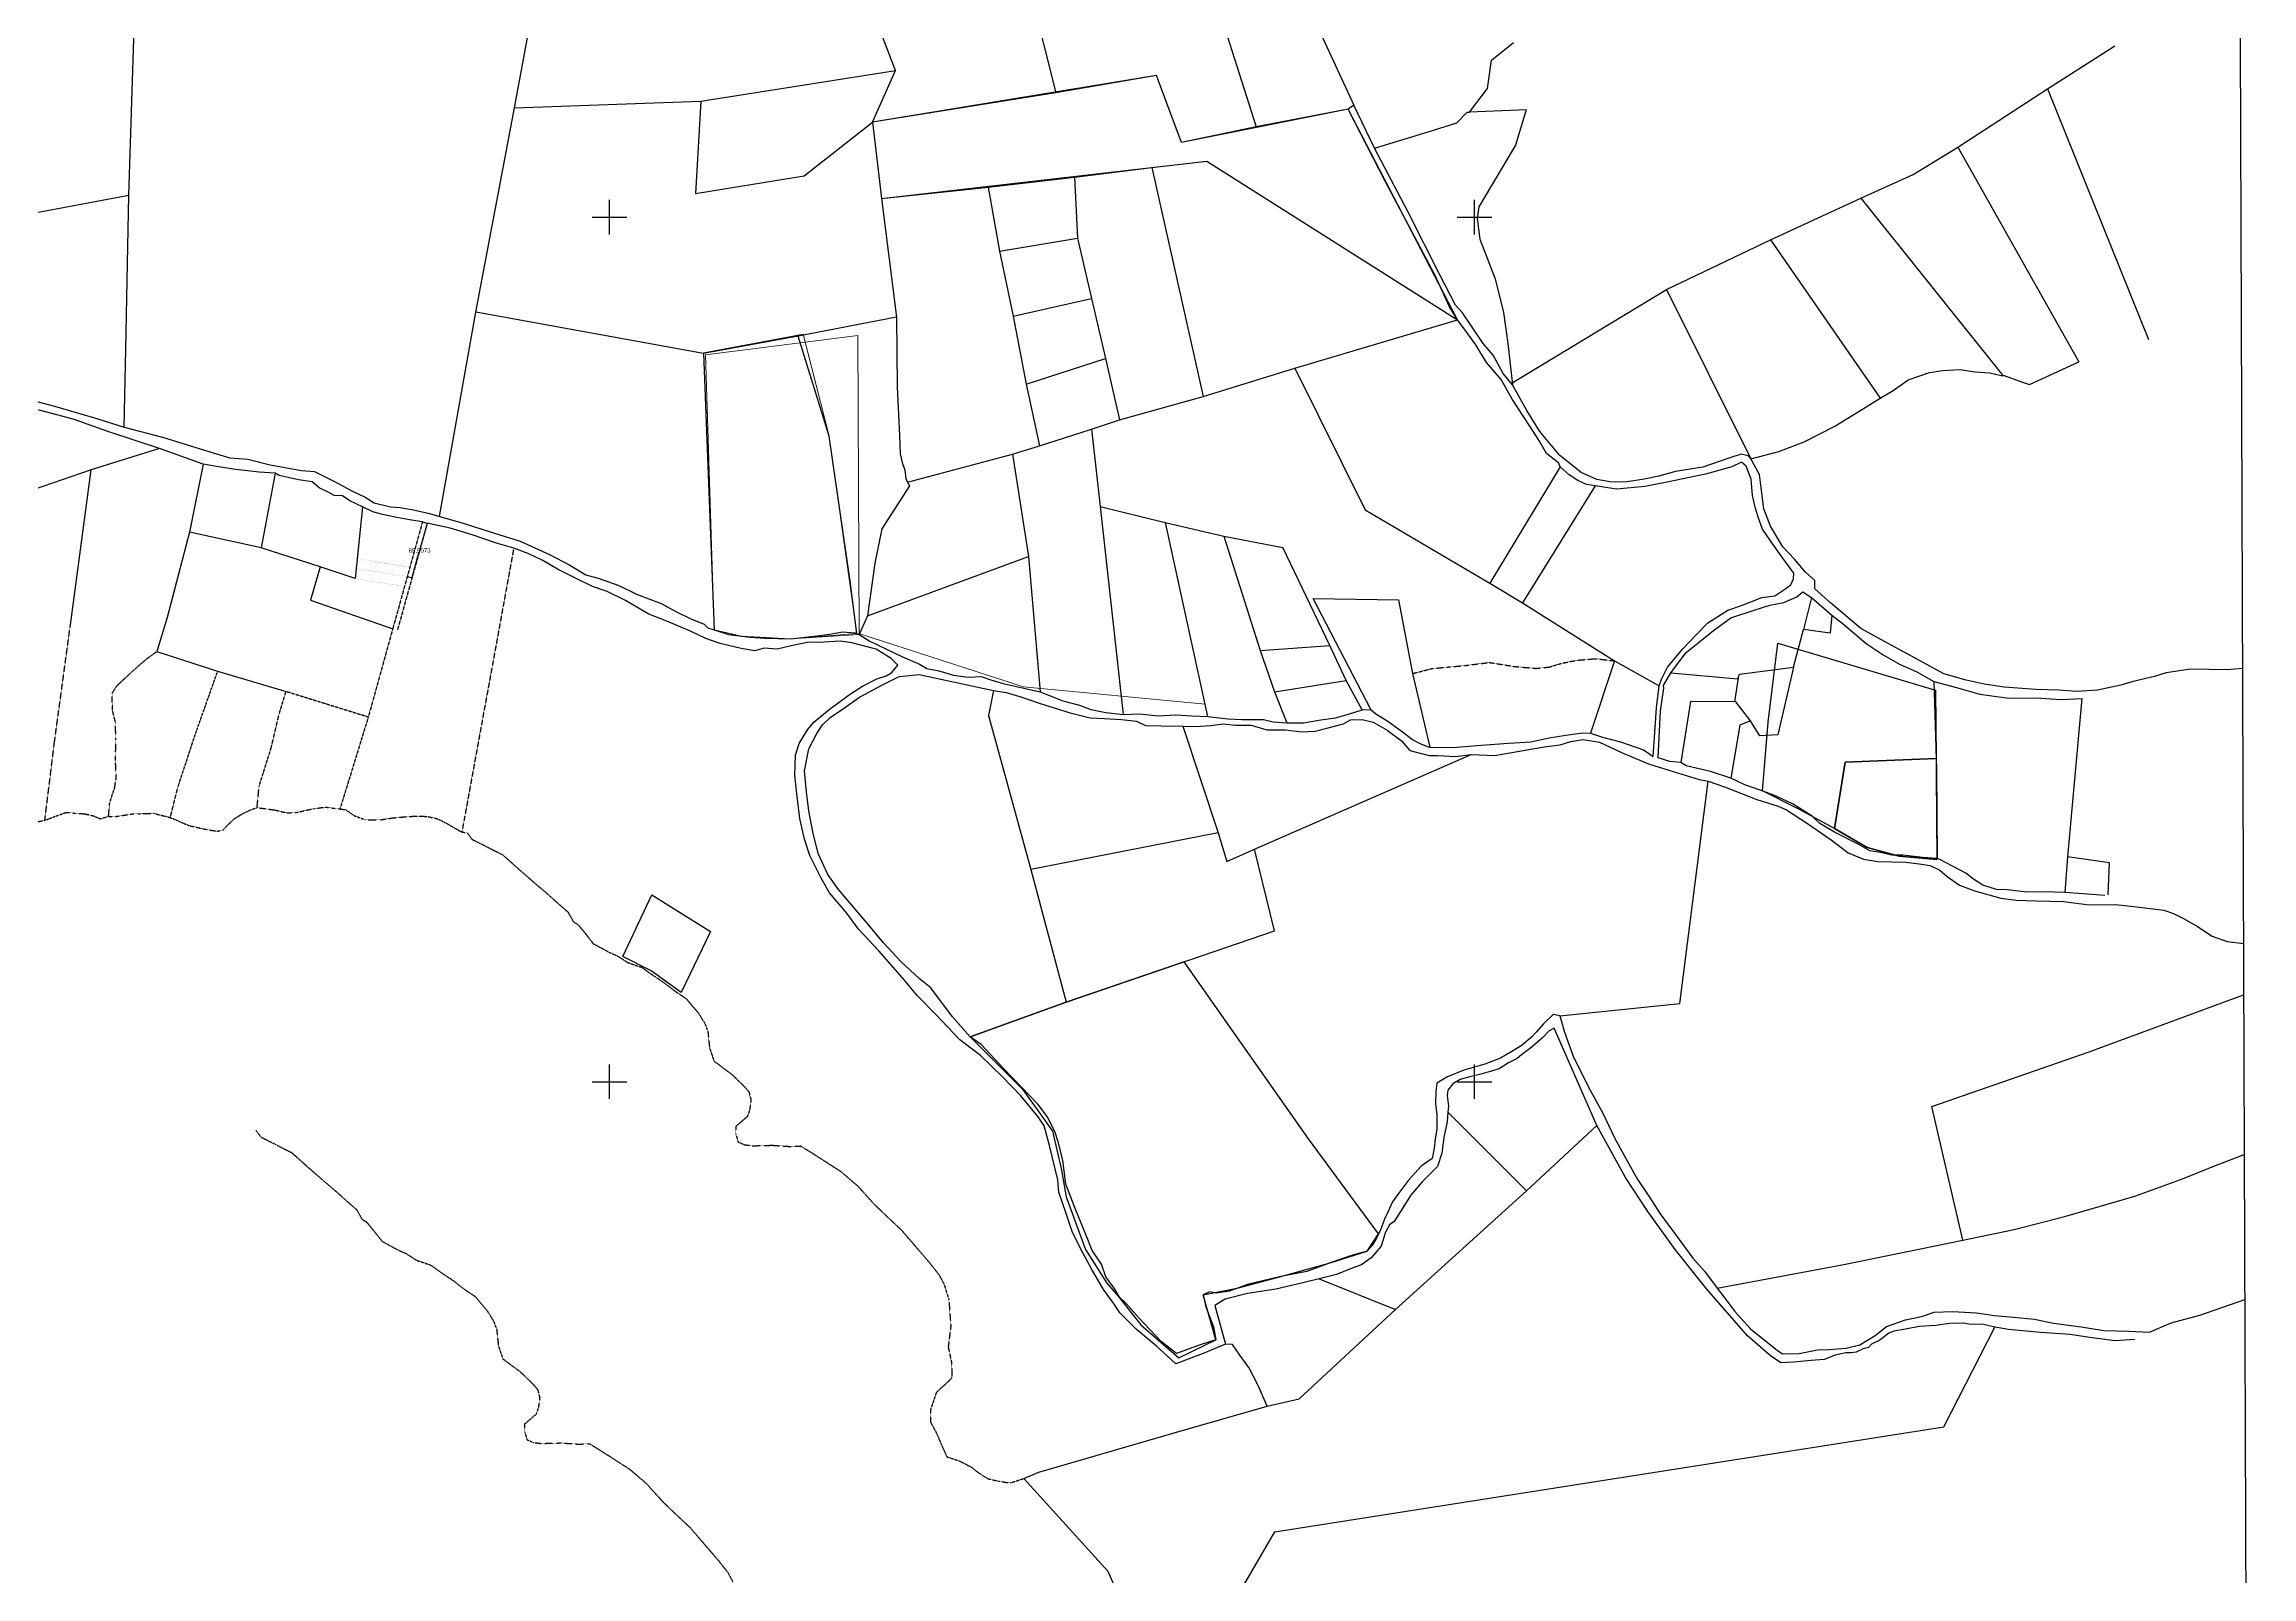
# Model space of a CAD drawing. Header units: millimetres. Extents: x 605783 to 631525, y 1302882 to 1327028.
# Drawn here: x 625864 to 628417, y 1322091 to 1323863 of the extents above; entities that cross this region are included whole.
import ezdxf

# ---------------------------------------------------------------- set-up
doc = ezdxf.new("R2010")
doc.units = ezdxf.units.MM
doc.header["$PDMODE"] = 35
doc.header["$PDSIZE"] = 1.5
doc.linetypes.add('HIDDEN', pattern=[0.375, 0.25, -0.125])
for name, color, linetype in [('2', 7, 'Continuous'), ('3', 7, 'Continuous'), ('4', 7, 'Continuous'), ('42', 7, 'Continuous'), ('43', 7, 'Continuous'), ('CVL_CUADCON_LIN', 8, 'Continuous')]:
    doc.layers.add(name, color=color, linetype=linetype)
doc.styles.add('HECTOR LOPEZ', font='arial.ttf')
doc.dimstyles.get("Standard").update_dxf_attribs({"dimtxt": 5, "dimasz": 0.18, "dimexe": 0.18, "dimexo": 0.0625, "dimgap": 0.09, "dimtad": 0, "dimtih": 1, "dimtoh": 1, "dimdec": 4, "dimzin": 0, "dimdsep": 46, "dimtxsty": 'HECTOR LOPEZ', "dimcen": 0.09, "dimadec": 0, "dimazin": 0, "dimtfac": 1, "dimtdec": 4, "dimtofl": 0, "dimtmove": 2, "dimatfit": 3, "dimfxl": 0.18, "dimtolj": 1, "dimtzin": 0, "dimarcsym": 0})

# ---------------------------------------------------------------- blocks, each defined once
blk = doc.blocks.new('COORD')
at = {"layer": '42', "color": 2, "linetype": 'Continuous'}
for p, q in [((-2, 0), (2, 0)), ((0, -2), (0, 2))]:
    blk.add_line(p, q, dxfattribs=at)
blk = doc.blocks.new('COORD$')
at = {"layer": '42', "color": 2, "linetype": 'Continuous'}
blk.add_blockref('COORD', (0, 0), dxfattribs=at)
blk = doc.blocks.new('*D317')
at = {"layer": 'CVL_CUADCON_LIN', "color": 0, "lineweight": -2, "ltscale": 0.5, "transparency": 16777216}
for p, q in [((626307.3, 1323309.1), (626299.3, 1323280.4)), ((626301.9, 1323310.8), (626307.5, 1323309.2)), ((626289.8, 1323246.4), (626297.8, 1323275.1)), ((626284.3, 1323247.7), (626289.9, 1323246.1))]:
    blk.add_line(p, q, dxfattribs=at)
at = {"layer": 'CVL_CUADCON_LIN', "color": 0, "ltscale": 0.5, "transparency": 16777216}
for points in [[(626307.3, 1323309.1), (626307.3, 1323309.1), (626307.3, 1323309.3)], [(626289.7, 1323246.4), (626289.8, 1323246.4), (626289.7, 1323246.2)]]:
    blk.add_solid(points, dxfattribs=at)
at = {"layer": 'Defpoints', "color": 0, "ltscale": 0.5, "transparency": 16777216}
for p in [(626301.8, 1323310.8), (626284.2, 1323247.7), (626289.7, 1323246.2)]:
    blk.add_point(p, dxfattribs=at)
at = {"layer": 'CVL_CUADCON_LIN', "color": 0, "ltscale": 0.5, "transparency": 16777216, "insert": (626298.5, 1323277.7), "char_height": 5, "attachment_point": 5, "style": 'HECTOR LOPEZ'}
blk.add_mtext('\\A1;65.5073', dxfattribs=at)

msp = doc.modelspace()

# ---------------------------------------------------------------- linework, layer by layer
at = {"color": 1}
msp.add_lwpolyline([(627851.11416, 1322999.65235), (627856.09421, 1323060.15981), (627857.66056, 1323079.2155), (627868.72572, 1323170.58794), (628051.27711, 1323116.13394), (628051.86974, 1323037.03619), (627946.54478, 1323032.80318), (627934.21191, 1322956.15149), (627892.30913, 1322979.20013)], close=True, dxfattribs=at)
at = {"layer": '2', "color": 1, "linetype": 'Continuous'}
for p, q in [((625962.39627, 1323688.78711), (625979.97027, 1324243.66311)), ((626848.60227, 1323833.04711), (626764.75027, 1324053.37711)), ((626977.54027, 1324031.18911), (627034.25427, 1323807.26111)), ((627229.49527, 1323881.56511), (627265.71627, 1323767.88011)), ((627333.22327, 1323891.09011), (627378.58727, 1323793.02011)), ((626623.80827, 1323797.60911), (626848.60227, 1323833.04711)), ((626822.04327, 1323773.01311), (626848.60227, 1323833.04711)), ((627034.25427, 1323807.26111), (626822.04327, 1323773.01311)), ((626363.58327, 1323553.31611), (626408.33127, 1323789.65811)), ((626408.33127, 1323789.65811), (626623.80827, 1323797.60911)), ((626822.04327, 1323773.01311), (626832.54127, 1323684.71711)), ((627372.24927, 1323788.17211), (627265.71627, 1323767.88011)), ((627378.58727, 1323793.02011), (627372.24927, 1323788.17211)), ((627402.63227, 1323742.99211), (627378.58727, 1323793.02011)), ((627577.94027, 1323787.27711), (627512.41927, 1323784.92511)), ((627145.14827, 1323720.88711), (627208.73827, 1323728.21411)), ((627208.73827, 1323728.21411), (627498.55227, 1323544.66011)), ((626832.54127, 1323684.71711), (626955.89827, 1323698.13211)), ((626955.89827, 1323698.13211), (627055.60527, 1323709.46611)), ((626955.89827, 1323698.13211), (626968.79127, 1323623.79611)), ((627055.60527, 1323709.46611), (627145.14827, 1323720.88711)), ((627055.60527, 1323709.46611), (627059.12527, 1323639.02411)), ((627145.14827, 1323720.88711), (627204.34027, 1323456.01311)), ((625724.10674, 1323643.88624), (625962.39627, 1323688.78711)), ((626832.54127, 1323684.71711), (626849.77527, 1323547.55811)), ((626968.79127, 1323623.79611), (627059.12527, 1323639.02411)), ((626968.79127, 1323623.79611), (626984.72727, 1323548.67111)), ((627059.12527, 1323639.02411), (627075.35727, 1323569.23411)), ((626984.72727, 1323548.67111), (627075.35727, 1323569.23411)), ((627075.35727, 1323569.23411), (627091.33927, 1323499.95511)), ((626321.62927, 1323317.23611), (626363.58327, 1323553.31611)), ((626626.57827, 1323505.78011), (626363.58327, 1323553.31611)), ((626849.77527, 1323547.55811), (626736.00827, 1323525.67111)), ((626984.72727, 1323548.67111), (626999.61927, 1323469.99611)), ((627310.56627, 1323488.64211), (627498.55227, 1323544.66011)), ((626736.00827, 1323525.67111), (626626.57827, 1323505.78011)), ((626626.57827, 1323505.78011), (626639.19327, 1323186.11811)), ((626999.61927, 1323469.99611), (627091.33927, 1323499.95511)), ((627091.33927, 1323499.95511), (627107.81527, 1323428.89211)), ((626999.61927, 1323469.99611), (627015.33127, 1323398.68611)), ((627204.34027, 1323456.01311), (627310.56627, 1323488.64211)), ((627107.81527, 1323428.89211), (627204.34027, 1323456.01311)), ((627015.33127, 1323398.68611), (627075.45527, 1323417.98911)), ((627075.45527, 1323417.98911), (627107.81527, 1323428.89211)), ((627075.45527, 1323417.98911), (627085.43727, 1323328.68111)), ((625997.62227, 1323395.70211), (625918.91927, 1323371.08111)), ((626048.25027, 1323377.78411), (625997.62227, 1323395.70211)), ((626983.99827, 1323389.04511), (627015.33127, 1323398.68611)), ((625918.91927, 1323371.08111), (625840.73227, 1323343.91811)), ((625894.83027, 1323192.00611), (625918.91927, 1323371.08111)), ((626048.25027, 1323377.78411), (626032.48727, 1323298.91611)), ((626131.63727, 1323367.32811), (626115.39027, 1323280.83111)), ((626862.78127, 1323356.67411), (626983.99827, 1323389.04511)), ((626983.99827, 1323389.04511), (627002.39627, 1323270.94011)), ((627617.00127, 1323374.61311), (627535.83127, 1323239.86111)), ((627657.47727, 1323352.59911), (627573.52027, 1323217.16411)), ((627085.43727, 1323328.68111), (627160.51627, 1323310.23411)), ((627085.43727, 1323328.68111), (627111.92727, 1323088.21711)), ((626115.39027, 1323280.83111), (626032.48727, 1323298.91611)), ((627160.51627, 1323310.23411), (627209.52127, 1323085.68111)), ((627160.51627, 1323310.23411), (627228.24727, 1323294.39311)), ((627228.24727, 1323294.39311), (627270.42327, 1323162.10111)), ((627228.24727, 1323294.39311), (627296.58327, 1323281.19811)), ((626183.56527, 1323258.89111), (626115.39027, 1323280.83111)), ((626816.34727, 1323202.14811), (627002.39627, 1323270.94011)), ((627002.39627, 1323270.94011), (627015.78427, 1323114.40411)), ((627350.81327, 1323167.93711), (627296.58327, 1323281.19811)), ((627535.83127, 1323239.86111), (627573.52027, 1323217.16411)), ((627398.31327, 1323094.07011), (627331.58327, 1323222.30011)), ((627573.52027, 1323217.16411), (627679.99027, 1323150.14711)), ((627907.94627, 1323223.33611), (627898.40427, 1323186.44011)), ((627907.94627, 1323223.33611), (627931.38927, 1323203.05711)), ((626816.34727, 1323202.14811), (626806.68227, 1323180.71811)), ((627886.85227, 1323142.67411), (627898.40427, 1323186.44011)), ((625994.80027, 1323160.99811), (626065.01127, 1323138.04711)), ((627270.42327, 1323162.10111), (627350.81327, 1323167.93711)), ((627270.42327, 1323162.10111), (627287.08127, 1323114.42211)), ((627369.74627, 1323127.30311), (627350.81327, 1323167.93711)), ((626065.01127, 1323138.04711), (626144.11827, 1323114.86611)), ((627446.32927, 1323135.40511), (627466.30327, 1323050.26211)), ((627679.99027, 1323150.14711), (627652.27527, 1323066.52611)), ((627679.99027, 1323150.14711), (627731.64527, 1323121.40811)), ((627287.08127, 1323114.42211), (627369.74627, 1323127.30311)), ((627287.08127, 1323114.42211), (627301.03027, 1323078.55311)), ((627388.14927, 1323093.53411), (627369.74627, 1323127.30311)), ((627823.00327, 1323130.55511), (627818.71427, 1323102.59111)), ((627388.14927, 1323093.53411), (627398.31327, 1323094.07011)), ((628220.12927, 1323106.44311), (628203.67627, 1322923.32011)), ((627180.83927, 1323074.67111), (627221.88627, 1322951.20311)), ((627263.62227, 1322932.49811), (627514.36027, 1323041.74611)), ((627756.57427, 1323032.47811), (627743.86427, 1323033.71511)), ((627221.88627, 1322951.20311), (627005.24627, 1322908.92111)), ((627005.24627, 1322908.92111), (627046.13427, 1322755.44911)), ((628203.67627, 1322923.32011), (628200.50227, 1322882.11911)), ((626935.20627, 1322715.23011), (627046.13427, 1322755.44911)), ((627487.44827, 1322628.22211), (627578.20327, 1322537.18011)), ((627578.20327, 1322537.18011), (627659.54227, 1322612.66411)), ((627426.66427, 1322399.97411), (627578.20327, 1322537.18011)), ((627338.36927, 1322435.59011), (627426.66427, 1322399.97411))]:
    msp.add_line(p, q, dxfattribs=at)
for points in [[(626408.33127, 1323789.65811), (626436.56427, 1323943.82411), (626462.79527, 1324088.32311), (626483.71027, 1324226.19611)], [(627265.71627, 1323767.88011), (627179.42427, 1323749.56711), (627150.54827, 1323827.34711), (627034.25427, 1323807.26111)], [(626623.80827, 1323797.60911), (626617.33727, 1323690.65811), (626743.29127, 1323711.16711), (626822.04327, 1323773.01311)], [(627498.55227, 1323544.66011), (627489.35727, 1323559.63811), (627472.47127, 1323595.70011), (627415.20627, 1323704.12211), (627372.24927, 1323788.17211)], [(627402.63227, 1323742.99211), (627464.40227, 1323762.08411), (627497.77427, 1323772.46911), (627509.56027, 1323784.82211), (627512.41927, 1323784.92511)], [(627577.94027, 1323787.27711), (627565.42727, 1323746.71511), (627523.19527, 1323675.14711), (627521.06027, 1323661.94711), (627524.17827, 1323638.02611), (627541.86527, 1323592.11811), (627551.47227, 1323552.88911), (627556.53327, 1323517.25811), (627562.06727, 1323469.31011)], [(627562.06727, 1323469.31011), (627551.09827, 1323482.50311), (627539.59527, 1323503.83211), (627528.11827, 1323517.02311), (627514.58527, 1323537.32911), (627504.11827, 1323552.55811), (627496.21227, 1323561.69011), (627478.31527, 1323595.97011), (627440.98127, 1323669.86411), (627402.63227, 1323742.99211)], [(625956.88427, 1323420.25711), (625958.88827, 1323510.78511), (625962.39627, 1323688.78711)], [(626849.77527, 1323547.55811), (626850.67727, 1323467.22611), (626853.28927, 1323410.77211), (626854.14027, 1323389.41311), (626856.60627, 1323379.73211), (626859.58427, 1323370.55511), (626860.52427, 1323360.63411), (626865.03727, 1323352.71411)], [(627617.00127, 1323374.61311), (627615.71727, 1323378.93211), (627601.45127, 1323390.08211), (627592.50927, 1323405.31511), (627581.52627, 1323422.83011), (627561.61027, 1323452.78111), (627549.08727, 1323475.37811), (627531.99827, 1323495.16611), (627519.48227, 1323515.47511), (627507.23127, 1323532.47811), (627498.55227, 1323544.66011)], [(626804.13727, 1323181.72911), (626796.32927, 1323242.48511), (626771.96027, 1323409.95511), (626736.00827, 1323525.67111)], [(625708.71869, 1323491.04023), (625780.60627, 1323473.43711), (625815.46127, 1323460.81711), (625876.50327, 1323444.70711), (625922.79727, 1323431.10011), (625956.88427, 1323420.25711)], [(627310.56627, 1323488.64211), (627391.63627, 1323324.99911), (627535.83127, 1323239.86111)], [(627837.55727, 1323383.84911), (627834.49627, 1323387.40111), (627826.35927, 1323389.15911), (627813.15727, 1323385.05511), (627782.18727, 1323374.29311), (627750.43727, 1323369.12211), (627731.14027, 1323363.73111), (627714.37827, 1323360.38011), (627694.56527, 1323357.27611), (627676.77827, 1323356.72011), (627659.48827, 1323359.72511), (627641.41927, 1323367.81311), (627616.70627, 1323387.83411), (627593.49427, 1323415.23411), (627578.67827, 1323439.60511), (627562.06727, 1323469.31011)], [(625997.62227, 1323395.70211), (625939.11227, 1323414.87011), (625897.89727, 1323429.50811), (625834.05727, 1323446.62711), (625763.10027, 1323464.23611)], [(625956.88427, 1323420.25711), (626001.39227, 1323408.93411), (626055.82927, 1323392.04411), (626078.97727, 1323384.98611), (626099.82027, 1323383.51611), (626125.76327, 1323376.72011), (626144.83327, 1323373.21211), (626161.86927, 1323370.46011), (626177.12027, 1323369.23011), (626199.26427, 1323358.10111), (626220.90227, 1323346.46211), (626235.40927, 1323339.63611), (626245.84927, 1323332.79811), (626264.66927, 1323328.27211), (626275.59927, 1323327.53811), (626291.36427, 1323324.78311), (626309.92827, 1323320.76511), (626321.62927, 1323317.23611)], [(626131.63727, 1323367.32811), (626112.82827, 1323368.29511), (626086.13527, 1323371.52911), (626068.33827, 1323374.02411), (626048.25027, 1323377.78411)], [(626232.39427, 1323328.43911), (626225.77827, 1323331.21911), (626217.88727, 1323335.26611), (626209.22927, 1323341.09111), (626199.57127, 1323341.31911), (626193.46127, 1323344.86311), (626182.51627, 1323350.42811), (626174.10827, 1323357.27111), (626158.34527, 1323359.51711), (626146.39227, 1323362.28211), (626135.96627, 1323364.54211), (626131.63727, 1323367.32811)], [(627657.47727, 1323352.59911), (627647.56127, 1323354.09911), (627637.63627, 1323358.64911), (627627.70327, 1323365.48811), (627617.00127, 1323374.61311)], [(627731.64527, 1323121.40811), (627734.41727, 1323129.04311), (627741.23427, 1323143.04711), (627758.95827, 1323163.94511), (627774.66227, 1323180.51511), (627787.83427, 1323194.02711), (627810.91427, 1323208.83611), (627826.90727, 1323214.21911), (627850.51227, 1323223.43611), (627865.24527, 1323225.51011), (627875.64427, 1323232.14911), (627884.01127, 1323238.02011), (627887.03927, 1323245.14711), (627887.27227, 1323251.75911), (627874.51127, 1323269.01611), (627860.21727, 1323289.06511), (627851.28127, 1323302.51811), (627846.15427, 1323316.48911), (627842.81527, 1323327.92311), (627839.46927, 1323341.39011), (627837.88427, 1323360.45711), (627832.24727, 1323375.19011), (627826.89527, 1323380.00711), (627815.73127, 1323374.38311), (627785.26227, 1323365.91011), (627741.07327, 1323356.63811), (627715.16627, 1323351.99111), (627682.14027, 1323348.59711), (627657.47727, 1323352.59911)], [(628405.94527, 1323141.26711), (628388.51327, 1323139.69511), (628346.07027, 1323140.59911), (628317.62127, 1323136.45411), (628304.16527, 1323132.09511), (628279.78827, 1323126.18211), (628265.56927, 1323122.07511), (628238.39627, 1323116.15411), (628214.00427, 1323114.56311), (628193.66927, 1323116.28811), (628166.98327, 1323116.98011), (628130.38027, 1323119.67911), (628107.49727, 1323123.17711), (628086.64427, 1323127.69811), (628060.70027, 1323135.00311), (628032.44327, 1323150.69211), (627996.29527, 1323170.17511), (627964.72827, 1323187.63511), (627929.56627, 1323217.29111), (627911.47227, 1323233.51611), (627911.69627, 1323242.92511), (627900.99327, 1323252.55911), (627888.23827, 1323267.78111), (627874.47127, 1323281.98411), (627860.16427, 1323306.10211), (627852.73127, 1323326.16911), (627849.60627, 1323350.31711), (627847.52427, 1323365.82211), (627837.55727, 1323383.84911)], [(626865.03727, 1323352.71411), (626832.88527, 1323302.91911), (626824.69827, 1323263.08211), (626816.34727, 1323202.14811)], [(626232.39427, 1323328.43911), (626224.01527, 1323245.26911), (626183.56527, 1323258.89111)], [(626301.82727, 1323310.82611), (626289.11427, 1323312.82611), (626272.33227, 1323315.83311), (626255.54827, 1323319.60211), (626244.61227, 1323322.36911), (626232.39427, 1323328.43911)], [(626321.62927, 1323317.23611), (626345.03027, 1323310.43311), (626385.22227, 1323297.82711), (626414.73027, 1323288.49811), (626448.57727, 1323273.33211), (626472.25027, 1323260.93611), (626490.58327, 1323249.54311), (626504.82627, 1323245.76711), (626528.99527, 1323237.44111), (626549.10227, 1323227.32311), (626577.59927, 1323216.46611), (626595.67227, 1323206.85211), (626611.45327, 1323199.01211), (626627.48427, 1323192.44311), (626631.56227, 1323188.38611)], [(626032.48727, 1323298.91611), (626019.93327, 1323250.31611), (626006.62127, 1323200.18811), (625994.80027, 1323160.99811)], [(626407.38527, 1323280.59611), (626388.56327, 1323285.88511), (626359.30727, 1323295.72411), (626333.87027, 1323303.53811), (626307.27974, 1323309.30822)], [(627230.09327, 1322359.78011), (627204.46027, 1322349.03211), (627172.98527, 1322337.25111), (627150.55827, 1322357.53311), (627126.86227, 1322377.30311), (627108.25227, 1322396.07011), (627100.84727, 1322407.23811), (627089.36127, 1322423.22611), (627075.30927, 1322447.09111), (627062.52927, 1322470.45011), (627052.81027, 1322490.25711), (627045.88327, 1322511.08911), (627037.42027, 1322535.73111), (627036.35927, 1322549.96811), (627026.83227, 1322589.60911), (627020.66127, 1322612.47811), (627013.76727, 1322622.88411), (626993.61427, 1322647.24111), (626971.94427, 1322669.30511), (626946.96327, 1322693.64811), (626923.27227, 1322711.89311), (626895.48027, 1322741.06011), (626874.32027, 1322762.61711), (626856.71927, 1322783.67411), (626829.42927, 1322814.87711), (626805.97227, 1322839.73311), (626792.44427, 1322858.51311), (626772.54927, 1322881.85311), (626762.83827, 1322898.86411), (626749.79627, 1322925.01911), (626743.63727, 1322944.07311), (626737.97127, 1322967.96011), (626734.57927, 1322996.17511), (626732.47827, 1323017.78311), (626733.16827, 1323040.92411), (626737.44527, 1323054.66711), (626747.05427, 1323070.20311), (626754.39527, 1323079.12211), (626772.13827, 1323093.91811), (626796.73227, 1323112.03711), (626810.68127, 1323120.97411), (626827.17327, 1323129.41011), (626838.08927, 1323132.99911), (626844.43127, 1323136.57611), (626851.26627, 1323145.23911), (626843.61827, 1323152.84711), (626826.30327, 1323163.73411), (626798.32627, 1323171.03311), (626784.85127, 1323173.03211), (626759.69727, 1323171.43911), (626748.00627, 1323171.66111), (626728.19727, 1323167.54011), (626711.94527, 1323163.68211), (626696.69427, 1323164.65911), (626686.02927, 1323161.83311), (626670.26627, 1323164.33311), (626645.85027, 1323170.37111), (626629.56827, 1323176.17511), (626612.51627, 1323184.26711), (626584.27127, 1323195.88811), (626563.40727, 1323203.96811), (626551.69527, 1323211.05711), (626536.41927, 1323219.91511), (626515.29427, 1323230.28411), (626498.50327, 1323236.08811), (626479.41427, 1323245.44511), (626458.03427, 1323256.06711), (626440.97627, 1323266.19211), (626424.94127, 1323274.03211), (626407.38527, 1323280.59611)], [(626183.56527, 1323258.89111), (626172.25127, 1323220.21111), (626267.39927, 1323187.15611)], [(627331.58327, 1323222.30011), (627430.21827, 1323220.69911), (627446.32927, 1323135.40511)], [(627745.06727, 1323136.44611), (627763.03727, 1323159.63311), (627794.46927, 1323185.39911), (627814.49927, 1323199.94611), (627840.14027, 1323208.40611), (627859.43427, 1323214.56011), (627875.94327, 1323217.65611), (627890.66227, 1323224.30711), (627897.75927, 1323230.17411), (627907.94627, 1323223.33611)], [(626631.56227, 1323188.38611), (626639.19327, 1323186.11811), (626655.72927, 1323180.82211), (626680.64327, 1323177.58411), (626697.92827, 1323176.35911), (626727.40927, 1323175.67511), (626754.59227, 1323178.54511), (626772.88127, 1323181.13611), (626787.61327, 1323183.71911), (626801.59327, 1323182.73911), (626806.68227, 1323180.71811)], [(627931.38927, 1323203.05711), (627929.16727, 1323182.20011), (627898.40427, 1323186.44011)], [(627931.38927, 1323203.05711), (627944.63727, 1323192.41211), (627971.13727, 1323170.10711), (627990.49127, 1323157.19111), (628010.34827, 1323146.05611), (628029.43527, 1323137.46211), (628049.29227, 1323126.32711)], [(626806.68227, 1323180.71811), (626818.14127, 1323173.37511), (626856.82727, 1323154.66211), (626876.42127, 1323146.32411), (626884.82327, 1323141.26111), (626898.80827, 1323138.75511), (626915.59727, 1323133.71511), (626932.88527, 1323131.21811), (626947.62227, 1323132.02111), (626959.07027, 1323128.23711), (626973.31527, 1323123.95311), (627015.78427, 1323114.40411)], [(627736.99127, 1323118.62511), (627736.72727, 1323121.67511), (627745.06727, 1323136.44611)], [(627745.06727, 1323136.44611), (627822.59827, 1323129.53411), (627824.61527, 1323134.62511), (627886.85227, 1323142.67411)], [(627886.85227, 1323142.67411), (627868.79927, 1323064.56311), (627847.96427, 1323063.49011), (627837.23627, 1323080.75211)], [(626935.20627, 1322715.23011), (626914.80227, 1322738.56911), (626889.53827, 1322772.06511), (626876.03527, 1322782.96311), (626855.13627, 1322802.23211), (626834.99227, 1322824.04611), (626816.11427, 1322846.88011), (626798.26027, 1322867.68311), (626782.95627, 1322885.69511), (626770.44927, 1322902.95311), (626759.19127, 1322927.33311), (626753.01327, 1322952.49011), (626748.36327, 1322976.63311), (626746.00827, 1322998.49511), (626743.38927, 1323023.15211), (626748.39227, 1323048.59311), (626757.74027, 1323066.16311), (626764.31627, 1323076.09811), (626773.18427, 1323084.51211), (626789.66727, 1323095.99911), (626807.16327, 1323108.25111), (626833.54827, 1323122.56111), (626852.83227, 1323132.02111), (626875.95027, 1323134.37211), (626875.95027, 1323134.37211), (626875.95027, 1323134.37211), (626875.95027, 1323134.37211), (626875.95027, 1323134.37211), (626875.95027, 1323134.37211)], [(626875.95027, 1323134.37211), (626962.15827, 1323115.78611)], [(626962.15827, 1323115.78611), (626956.14927, 1323087.03711), (627005.24627, 1322908.92111)], [(626962.15827, 1323115.78611), (626976.65127, 1323113.53611), (626993.43927, 1323108.49611), (627014.80927, 1323101.17911), (627050.67627, 1323090.08711), (627073.82027, 1323084.30111), (627090.08727, 1323083.32711), (627109.91227, 1323082.36311), (627127.45427, 1323080.37611), (627137.88827, 1323075.57311), (627155.67927, 1323075.11211), (627180.83927, 1323074.67111)], [(627015.78427, 1323114.40411), (627042.24627, 1323104.05011), (627061.32227, 1323099.01511), (627074.55327, 1323093.71111), (627091.84427, 1323090.45211), (627111.92727, 1323088.21711)], [(627724.53227, 1323039.51211), (627726.24227, 1323061.63811), (627728.42227, 1323095.71711), (627731.64527, 1323121.40811)], [(627743.86427, 1323033.71511), (627730.63627, 1323038.00311), (627733.00727, 1323092.42411), (627736.99127, 1323118.62511)], [(628049.29227, 1323126.32711), (628052.15227, 1323024.62411), (628052.98327, 1322921.64511)], [(628049.29227, 1323126.32711), (628075.48827, 1323119.53211), (628102.19627, 1323111.72111), (628135.75627, 1323106.97911), (628166.75927, 1323107.31711), (628196.75227, 1323105.36311), (628220.12927, 1323106.44311)], [(627111.92727, 1323088.21711), (627131.23827, 1323089.03211), (627151.83127, 1323086.54411), (627172.91927, 1323087.87211), (627191.47527, 1323086.39611), (627209.52127, 1323085.68111)], [(627209.52127, 1323085.68111), (627233.16327, 1323082.94811), (627249.17527, 1323082.48211), (627264.42327, 1323082.52311), (627274.33427, 1323082.29511), (627285.27027, 1323079.78211), (627301.03027, 1323078.55311)], [(627301.03027, 1323078.55311), (627320.34427, 1323078.60411), (627340.40927, 1323081.96411), (627357.42927, 1323084.29811), (627372.40927, 1323088.66111), (627388.14927, 1323093.53411)], [(627398.31327, 1323094.07011), (627403.92027, 1323088.74511), (627417.92427, 1323080.39211), (627434.73427, 1323068.23111), (627446.45327, 1323059.10911), (627454.08927, 1323055.06111), (627464.52227, 1323050.76611), (627466.30327, 1323050.26211)], [(627837.23627, 1323080.75211), (627820.14127, 1323102.57411), (627767.78927, 1323103.19711), (627756.57427, 1323032.47811)], [(627180.83927, 1323074.67111), (627194.56327, 1323074.19911), (627213.61927, 1323075.52111), (627227.59027, 1323077.33911), (627241.82727, 1323075.59711), (627259.86927, 1323075.90011), (627278.18427, 1323070.35511), (627299.78527, 1323070.41311), (627318.34427, 1323067.91911), (627334.09727, 1323068.97911), (627347.55527, 1323072.32011), (627366.85327, 1323077.45811), (627374.71727, 1323081.80111), (627388.43827, 1323082.34711), (627401.15427, 1323079.32911), (627417.19427, 1323069.96411), (627433.75027, 1323057.80311), (627443.18927, 1323046.38611), (627465.57027, 1323040.85211), (627475.48127, 1323040.87911), (627496.06927, 1323039.66311), (627514.36027, 1323041.74611)], [(627466.30327, 1323050.26211), (627492.98727, 1323050.08011), (627526.01527, 1323052.71111), (627557.52127, 1323054.82911), (627583.18327, 1323056.42411), (627604.51527, 1323061.05811), (627623.81927, 1323064.16111), (627643.37827, 1323067.01011), (627652.27527, 1323066.52611)], [(627514.36027, 1323041.74611), (627541.30127, 1323040.80111), (627567.71627, 1323045.19411), (627598.70327, 1323050.61711), (627617.24627, 1323053.21011), (627629.43327, 1323057.05611), (627643.65727, 1323059.38311), (627662.47227, 1323056.12811), (627687.15927, 1323044.49711), (627719.22227, 1323031.10611), (627742.87927, 1323023.79611), (627777.72827, 1323012.95511), (627788.40727, 1323011.20411)], [(627652.27527, 1323066.52611), (627666.26727, 1323061.73211), (627686.86827, 1323056.44711), (627713.58027, 1323047.36511), (627720.96527, 1323042.29911), (627724.53227, 1323039.51211)], [(627837.23627, 1323080.75211), (627824.80027, 1323075.63311), (627814.31827, 1323014.57911)], [(627616.95927, 1322739.43311), (627755.41427, 1322754.04311), (627788.40727, 1323011.20411)], [(627814.31827, 1323014.57911), (627791.16827, 1323022.14511), (627762.68527, 1323028.93411), (627756.57427, 1323032.47811)], [(627788.40727, 1323011.20411), (627806.98027, 1323004.38811), (627844.38227, 1322989.99511), (627869.05727, 1322982.17811), (627878.98227, 1322977.88211), (627903.17327, 1322962.18211), (627930.42527, 1322943.18511), (627950.04027, 1322928.23511), (627967.85227, 1322920.90911), (627984.63327, 1322918.15611), (628016.65527, 1322917.47911), (628032.41827, 1322915.23311), (628044.87627, 1322913.48711), (628056.07427, 1322908.17711), (628064.48527, 1322900.57111), (628078.74727, 1322890.69311), (628096.30227, 1322884.12811), (628126.57027, 1322875.81811), (628144.36727, 1322873.32311), (628167.49527, 1322872.62311), (628199.26427, 1322871.69111), (628228.75427, 1322867.95511), (628259.24927, 1322868.29111), (628283.90727, 1322865.81511), (628314.92427, 1322861.82911), (628326.11727, 1322858.04511), (628338.58927, 1322851.97611), (628354.11927, 1322842.86411), (628371.18127, 1322831.72111), (628388.22627, 1322825.66411), (628407.09327, 1322823.42611)], [(628052.98327, 1322921.64511), (628035.95227, 1322922.87111), (628013.32727, 1322925.35311), (628000.62027, 1322925.57311), (627987.65027, 1322928.33611), (627975.19127, 1322930.59111), (627961.69827, 1322938.18311), (627934.21027, 1322951.84011), (627917.40427, 1322962.22011), (627908.48427, 1322970.58711), (627886.58627, 1322984.26011), (627866.73427, 1322993.61511), (627849.68727, 1323000.18011), (627830.86127, 1323006.74111), (627814.31827, 1323014.57911)], [(627046.13427, 1322755.44911), (627287.04427, 1322837.97111), (627263.62227, 1322932.49811)], [(627221.88627, 1322951.20311), (627231.90127, 1322918.17411), (627263.62227, 1322932.49811)], [(628200.50227, 1322882.11911), (628177.11927, 1322883.07411), (628156.79027, 1322882.51111), (628133.90927, 1322885.50111), (628121.71027, 1322885.72211), (628105.93827, 1322890.76511), (628095.24327, 1322897.85711), (628086.07327, 1322904.44311), (628070.79927, 1322912.79311), (628056.03627, 1322920.38211), (628052.98327, 1322921.64511)], [(628250.70027, 1322879.71111), (628252.23627, 1322916.58511), (628203.67627, 1322923.32011)], [(628246.76427, 1322878.68311), (628226.68327, 1322880.15511), (628200.50227, 1322882.11911)], [(628082.57427, 1322480.30211), (628047.02127, 1322634.55211), (628228.77927, 1322697.84511), (628407.30727, 1322763.92811)], [(627616.95927, 1322739.43311), (627609.07627, 1322741.19211), (627597.92827, 1322730.48211), (627589.57227, 1322720.54311), (627584.25227, 1322715.44311), (627573.35527, 1322705.75211), (627561.18027, 1322698.34511), (627548.24327, 1322690.68211), (627529.96727, 1322683.76811), (627505.84727, 1322676.58311), (627486.81127, 1322669.15811), (627474.63627, 1322661.75211), (627473.39527, 1322652.34011), (627472.93027, 1322638.35411), (627474.49727, 1322625.13611), (627474.54927, 1322608.35411), (627472.80527, 1322597.41511), (627471.56827, 1322586.47811), (627469.31927, 1322574.52111), (627456.38627, 1322565.58711), (627441.69727, 1322549.52811), (627430.31027, 1322533.98711), (627423.22427, 1322524.30511), (627419.69127, 1322516.66811), (627414.13827, 1322504.44811), (627409.34927, 1322491.97511), (627405.31027, 1322483.31911), (627399.74827, 1322473.89611), (627394.17827, 1322467.27011), (627377.16527, 1322462.90211), (627351.27227, 1322453.93311), (627324.11227, 1322443.94311), (627294.39627, 1322438.26911), (627255.79827, 1322428.75811), (627234.98427, 1322421.07411), (627219.48927, 1322418.74411), (627211.60627, 1322420.50311), (627204.50127, 1322416.92411), (627207.34127, 1322402.94611), (627216.56127, 1322380.08611), (627219.15027, 1322364.83711), (627200.87127, 1322358.93911), (627173.71127, 1322348.95011), (627155.87827, 1322362.88711), (627130.12527, 1322390.28011), (627115.33427, 1322406.76811), (627107.68727, 1322414.12211), (627101.55427, 1322424.78511), (627091.85727, 1322437.72711), (627086.98227, 1322452.46211), (627076.25927, 1322468.19811), (627068.83127, 1322486.74011), (627057.30727, 1322514.93411), (627045.77727, 1322544.90811), (627042.13427, 1322572.36011), (627036.98727, 1322592.68811), (627032.88027, 1322605.89911), (627024.18527, 1322623.16711), (627013.46727, 1322637.37711), (626994.34627, 1322657.16011), (626973.69427, 1322678.71811), (626947.68527, 1322706.61811), (626935.20627, 1322715.23011)], [(627616.95927, 1322739.43311), (627622.10127, 1322720.63011), (627632.61027, 1322691.92511), (627652.04427, 1322653.58211), (627666.87027, 1322626.16011), (627680.17127, 1322598.47911), (627690.90727, 1322578.67511), (627706.24027, 1322551.25411), (627720.53827, 1322529.93311), (627732.79727, 1322510.64111), (627750.66127, 1322486.78711), (627770.56927, 1322459.37911), (627784.08527, 1322444.41311), (627798.63227, 1322424.61811)], [(627659.54227, 1322612.66411), (627610.14227, 1322725.42911), (627604.30727, 1322722.10811), (627596.20127, 1322713.69511), (627583.27627, 1322702.47311), (627572.37327, 1322694.56111), (627567.30427, 1322690.22511), (627557.40927, 1322685.11311), (627546.50227, 1322678.47211), (627536.09327, 1322675.39311), (627525.43027, 1322672.05911), (627512.73227, 1322669.22811), (627501.56027, 1322666.14711), (627493.19027, 1322661.03911), (627487.11427, 1322653.64911), (627486.62527, 1322647.29011), (627487.93427, 1322635.08911), (627487.44827, 1322628.22211)], [(627487.44827, 1322628.22211), (627486.46627, 1322617.03111), (627482.71227, 1322598.71311), (627480.22627, 1322580.90711), (627475.19227, 1322565.38311), (627457.45827, 1322547.79011), (627444.03927, 1322531.98911), (627435.44427, 1322517.47311), (627425.07427, 1322501.68011), (627420.00427, 1322497.85211), (627414.69627, 1322488.68411), (627413.44327, 1322483.08711), (627410.17027, 1322473.16111), (627398.77727, 1322459.65411), (627387.36627, 1322451.48711), (627376.70427, 1322447.89811), (627358.43027, 1322440.47511), (627338.36927, 1322435.59011)], [(628119.73927, 1322379.45511), (628106.76827, 1322382.72511), (628089.74127, 1322382.93411), (628083.13027, 1322384.18811), (628067.37527, 1322383.63711), (628051.37227, 1322381.56011), (628032.31627, 1322380.23711), (628016.31527, 1322377.39811), (628002.85327, 1322375.07311), (627997.01627, 1322372.51511), (627986.62227, 1322364.60411), (627976.98027, 1322359.74711), (627973.68827, 1322356.17911), (627967.59327, 1322354.63711), (627959.47427, 1322350.54611), (627953.63227, 1322349.76811), (627947.27827, 1322349.75111), (627935.08827, 1322347.17511), (627922.39727, 1322342.31011), (627907.40727, 1322340.99911), (627886.83027, 1322338.90911), (627872.34727, 1322338.10811), (627860.12127, 1322346.72011), (627833.62027, 1322369.53411), (627818.31727, 1322387.29211), (627786.69227, 1322423.31511), (627749.95327, 1322469.49411), (627718.55727, 1322513.40011), (627692.76727, 1322552.74411), (627659.54227, 1322612.66411)], [(628082.57427, 1322480.30211), (628142.00327, 1322492.41311), (628201.67527, 1322507.82911), (628281.39827, 1322531.18211), (628336.73627, 1322551.16311), (628373.03127, 1322565.75411), (628407.97427, 1322579.32411)], [(627798.63227, 1322424.61811), (627945.17927, 1322451.96411), (628082.57427, 1322480.30211)], [(627338.36927, 1322435.59011), (627318.05527, 1322430.45011), (627288.59827, 1322423.50611), (627255.83027, 1322418.58711), (627229.93027, 1322411.90611), (627218.00927, 1322404.50011), (627230.09327, 1322359.78011)], [(627798.63227, 1322424.61811), (627807.56327, 1322412.94511), (627819.30227, 1322397.46611), (627826.18727, 1322389.85611), (627837.40827, 1322377.42711), (627849.12827, 1322367.79611), (627868.23427, 1322352.84511), (627874.09227, 1322348.79211), (627893.65927, 1322349.09911), (627914.73827, 1322353.47811), (627927.69827, 1322353.76711), (627948.02427, 1322355.09311), (627963.51327, 1322359.20311), (627981.26927, 1322369.93011), (627994.45027, 1322380.39011), (628016.28227, 1322387.82311), (628034.82127, 1322391.94111), (628049.54427, 1322397.06611), (628070.63527, 1322397.63111), (628098.34027, 1322396.17911), (628119.44327, 1322392.93011), (628141.30327, 1322391.20911), (628165.70827, 1322388.73211), (628187.57727, 1322384.21311), (628219.61127, 1322379.97611), (628245.79927, 1322375.72411), (628274.77327, 1322374.78411), (628298.66427, 1322373.83111), (628323.53527, 1322384.57811), (628356.54527, 1322393.31111), (628408.58027, 1322411.50511)], [(627278.34827, 1322288.20411), (627315.42527, 1322296.69411), (627426.66427, 1322399.97411)], [(627179.76527, 1321957.89011), (627287.19027, 1322142.78211), (628060.88927, 1322264.11011), (628119.73927, 1322379.45511)], [(628281.66527, 1322365.14011), (628258.79827, 1322363.55411), (628229.05227, 1322367.54211), (628206.93227, 1322371.04311), (628172.36327, 1322373.49311), (628135.50327, 1322376.95411), (628119.73927, 1322379.45511)], [(627278.34827, 1322288.20411), (627268.10827, 1322312.07811), (627257.37027, 1322332.90011), (627246.90627, 1322347.11211), (627238.48127, 1322359.29411), (627230.09327, 1322359.78011)], [(626997.26227, 1322204.49211), (627014.54727, 1322211.72311), (627170.94927, 1322257.14911), (627278.34827, 1322288.20411)], [(626997.26227, 1322204.49211), (627094.19527, 1322097.25811), (627153.32427, 1321961.37911), (627179.76527, 1321957.89011)]]:
    msp.add_lwpolyline(points, dxfattribs=at)
at = {"layer": '3', "color": 1, "linetype": 'HIDDEN'}
for p, q in [((626301.82727, 1323310.82611), (626267.39927, 1323187.15611)), ((626307.27974, 1323309.30822), (626272.85174, 1323185.63822)), ((626407.38527, 1323280.59611), (626347.38327, 1322952.11511)), ((626267.39927, 1323187.15611), (626239.25527, 1323085.37011)), ((626144.11827, 1323114.86611), (626239.25527, 1323085.37011)), ((626239.25527, 1323085.37011), (626206.43427, 1322978.84711))]:
    msp.add_line(p, q, dxfattribs=at)
for points in [[(625865.20227, 1322965.65611), (625876.19927, 1323055.15611), (625894.83027, 1323192.00611)], [(625938.87527, 1322970.35611), (625940.20227, 1322985.91011), (625945.99227, 1323003.47111), (625947.73527, 1323014.91811), (625946.91027, 1323035.00411), (625947.33827, 1323060.68611), (625946.77127, 1323079.50111), (625943.42427, 1323093.22311), (625943.14227, 1323102.12211), (625943.10827, 1323112.80211), (625948.67227, 1323121.46211), (625966.15627, 1323137.78211), (625982.62927, 1323152.32011), (625994.80027, 1323160.99811)], [(626010.29627, 1322968.94311), (626018.92727, 1323003.66611), (626039.56927, 1323066.27311), (626065.01127, 1323138.04711)], [(627446.32927, 1323135.40511), (627468.41727, 1323141.13911), (627486.20727, 1323142.92611), (627507.04727, 1323144.71511), (627535.25627, 1323148.28611), (627563.72627, 1323143.72211), (627589.14427, 1323141.44511), (627604.64727, 1323142.97711), (627618.62227, 1323147.30511), (627636.66427, 1323150.87211), (627658.01227, 1323152.66111), (627679.99027, 1323150.14711)], [(626110.61427, 1322980.38911), (626112.95027, 1323005.19011), (626126.53827, 1323048.19911), (626136.06927, 1323088.40011), (626144.11827, 1323114.86611)], [(625797.97527, 1322945.22711), (625811.40527, 1322951.90611), (625821.03427, 1322956.78511), (625837.28027, 1322959.91911), (625855.04727, 1322963.82411), (625865.20227, 1322965.65611)], [(625865.20227, 1322965.65611), (625876.35927, 1322970.03511), (625890.30827, 1322974.93611), (625900.22527, 1322973.97011), (625910.90327, 1322973.26311), (625920.82727, 1322971.02611), (625929.23427, 1322967.51011), (625938.87527, 1322970.35611)], [(625938.87527, 1322970.35611), (625947.00927, 1322970.14311), (625965.79827, 1322973.03611), (625975.70827, 1322973.34111), (625990.44427, 1322973.92511), (626001.38827, 1322971.18511), (626010.29627, 1322968.94311)], [(626010.29627, 1322968.94311), (626031.95227, 1322959.64811), (626052.81927, 1322954.92511), (626064.52027, 1322953.20511), (626071.12127, 1322954.25611), (626076.92927, 1322960.64111), (626084.51227, 1322967.79811), (626095.40227, 1322974.21011), (626103.00527, 1322977.80811), (626110.61427, 1322980.38911)], [(626110.61427, 1322980.38911), (626130.96127, 1322977.69711), (626145.46827, 1322974.21311), (626157.66127, 1322975.03811), (626170.85827, 1322978.15611), (626176.18927, 1322979.20011), (626189.39427, 1322981.04811), (626200.07627, 1322979.57711), (626212.79227, 1322978.11711)], [(626212.79227, 1322978.11711), (626222.99827, 1322971.05211), (626235.47827, 1322966.54011), (626251.99927, 1322966.11611), (626267.23427, 1322968.48211), (626284.76027, 1322970.09811), (626295.93927, 1322970.66311), (626307.12327, 1322970.21211), (626318.57427, 1322967.72911), (626328.00427, 1322963.20111), (626335.65427, 1322958.66511), (626347.38327, 1322952.11511), (626353.48727, 1322951.38411)], [(626353.48727, 1322951.38411), (626359.12227, 1322943.78611), (626394.80727, 1322925.66611), (626413.45727, 1322908.98311), (626430.82727, 1322893.81911), (626445.38527, 1322881.43711), (626461.22427, 1322867.28311), (626469.90927, 1322859.70111), (626476.07227, 1322848.80111), (626481.94127, 1322844.76411), (626489.87627, 1322835.14411), (626499.35027, 1322822.99011), (626517.19527, 1322813.42211), (626527.64327, 1322808.64511), (626539.37727, 1322801.07911), (626555.67527, 1322795.57011), (626565.37327, 1322788.50111), (626581.19227, 1322777.90511), (626594.97727, 1322767.29911), (626606.71327, 1322759.47911), (626620.78827, 1322742.77211), (626628.22827, 1322730.86211), (626631.84427, 1322720.96611), (626633.72927, 1322702.67211), (626638.90327, 1322687.19211), (626659.32227, 1322672.04311), (626674.40227, 1322657.37611), (626679.26527, 1322651.55411), (626681.60527, 1322642.41411), (626680.14727, 1322630.96711), (626677.39827, 1322623.07211), (626663.99627, 1322611.56411), (626664.30327, 1322602.41311), (626666.89627, 1322593.52911), (626674.28427, 1322590.51611), (626683.18627, 1322589.29111), (626706.30927, 1322589.91811), (626726.90327, 1322588.49911), (626739.09827, 1322589.07011), (626752.61627, 1322580.75011), (626785.52427, 1322559.56411), (626804.68027, 1322543.13911), (626824.12027, 1322521.63011), (626855.80927, 1322491.54111), (626888.04927, 1322454.08211), (626899.31627, 1322439.64911), (626904.96927, 1322429.00111), (626910.41027, 1322411.23411), (626912.61927, 1322380.99311), (626909.71227, 1322356.57411), (626913.63127, 1322338.29011), (626913.73327, 1322320.74911), (626908.17527, 1322315.12811), (626896.04127, 1322304.13411), (626889.04527, 1322283.50711), (626889.38327, 1322269.27211), (626895.80427, 1322257.61111), (626901.98827, 1322243.15311), (626908.16727, 1322229.45711), (626922.42527, 1322224.95411), (626937.21127, 1322217.14911), (626944.36127, 1322211.33911), (626955.58427, 1322204.27811), (626967.03627, 1322201.54111), (626981.28127, 1322199.32611), (626997.26227, 1322204.49211)], [(626109.2753, 1322607.10611), (626114.9103, 1322599.50811), (626150.5953, 1322581.38811), (626169.2453, 1322564.70511), (626186.6153, 1322549.54111), (626201.1733, 1322537.15911), (626217.0123, 1322523.00511), (626225.6973, 1322515.42311), (626231.8603, 1322504.52311), (626237.7293, 1322500.48611), (626245.6643, 1322490.86611), (626255.1383, 1322478.71211), (626272.9833, 1322469.14411), (626283.4313, 1322464.36711), (626295.1653, 1322456.80111), (626311.4633, 1322451.29211), (626321.1613, 1322444.22311), (626336.9803, 1322433.62711), (626350.7653, 1322423.02111), (626362.5013, 1322415.20111), (626376.5763, 1322398.49411), (626384.0163, 1322386.58411), (626387.6323, 1322376.68811), (626389.5173, 1322358.39411), (626394.6913, 1322342.91411), (626415.1103, 1322327.76511), (626430.1903, 1322313.09811), (626435.0533, 1322307.27611), (626437.3933, 1322298.13611), (626435.9353, 1322286.68911), (626433.1863, 1322278.79411), (626419.7843, 1322267.28611), (626420.0913, 1322258.13511), (626422.6843, 1322249.25111), (626430.0723, 1322246.23811), (626438.9743, 1322245.01311), (626462.0973, 1322245.64011), (626482.6913, 1322244.22111), (626494.8863, 1322244.79211), (626508.4043, 1322236.47211), (626541.3123, 1322215.28611), (626560.4683, 1322198.86111), (626579.9083, 1322177.35211), (626611.5973, 1322147.26311), (626643.8373, 1322109.80411), (626655.1043, 1322095.37111), (626660.7573, 1322084.72311)]]:
    msp.add_lwpolyline(points, dxfattribs=at)
at = {"layer": '4', "color": 1, "linetype": 'Continuous'}
for p, q in [((628180.46027, 1323811.85711), (628258.63427, 1323861.55311)), ((628076.91127, 1323744.36111), (628180.46027, 1323811.85711)), ((628180.46027, 1323811.85711), (628297.52827, 1323521.71111)), ((628076.91127, 1323744.36111), (628216.75827, 1323495.90911)), ((627860.34027, 1323636.96111), (627964.95227, 1323685.17211)), ((627964.95227, 1323685.17211), (628128.84927, 1323480.13711)), ((627739.99027, 1323579.82711), (627860.34027, 1323636.96111)), ((627860.34027, 1323636.96111), (627987.07927, 1323453.85911)), ((627561.80127, 1323471.61411), (627739.99027, 1323579.82711)), ((627739.99027, 1323579.82711), (627837.55727, 1323383.84911))]:
    msp.add_line(p, q, dxfattribs=at)
for points in [[(627512.41927, 1323784.92511), (627533.33027, 1323812.12511), (627537.83127, 1323844.92711), (627563.20227, 1323865.30511)], [(627964.95227, 1323685.17211), (628025.12927, 1323712.72211), (628078.94027, 1323745.60111)], [(628130.62827, 1323480.26711), (628149.45327, 1323473.17811), (628159.88227, 1323469.88911), (628216.75827, 1323495.90911)], [(627987.07927, 1323453.85911), (628002.05527, 1323462.78011), (628019.56527, 1323475.26511), (628044.20127, 1323483.69211), (628059.19227, 1323486.00411), (628079.26927, 1323487.30611), (628096.81327, 1323484.53711), (628114.10027, 1323483.29211), (628127.07027, 1323480.00711), (628130.62827, 1323480.26711)], [(627837.55727, 1323383.84911), (627870.04327, 1323392.15511), (627899.24727, 1323403.64011), (627934.79127, 1323421.74511), (627969.81927, 1323443.15511), (627987.07927, 1323453.85911)]]:
    msp.add_lwpolyline(points, dxfattribs=at)
at = {"layer": '43', "color": 1, "linetype": 'Continuous'}
msp.add_lwpolyline([(621594.51327, 1324700.35211), (628400.23027, 1324724.19711), (628416.86627, 1320116.42511), (621610.10927, 1320092.65911), (621594.51327, 1324700.35211)], dxfattribs=at)
msp.add_lwpolyline([(621594.51327, 1324700.35211), (628400.23027, 1324724.19711), (628416.86627, 1320116.42511), (621610.10927, 1320092.65911), (621594.51327, 1324700.35211)], dxfattribs=at)
at = {"layer": 'CVL_CUADCON_LIN', "color": 1, "ltscale": 0.5, "flags": 128}
for points in [[(627498.55227, 1323544.66011), (627372.24927, 1323788.17211), (627179.42427, 1323749.56711), (627150.54827, 1323827.34711), (626822.04327, 1323773.01311), (626832.54127, 1323684.71711), (627208.73827, 1323728.21411)], [(627851.11416, 1322999.65235), (627857.66056, 1323079.2155), (627868.72572, 1323170.58794), (628051.27711, 1323116.13394), (628052.74269, 1322920.52393), (628009.21191, 1322924.15149), (627972.21191, 1322934.15149), (627934.21191, 1322956.15149), (627892.30913, 1322979.20013)], [(627851.11416, 1322999.65235), (627857.66056, 1323079.2155), (627868.72572, 1323170.58794), (628051.27711, 1323116.13394), (628052.74269, 1322920.52393), (628009.21191, 1322924.15149), (627972.21191, 1322934.15149), (627934.21191, 1322956.15149), (627892.30913, 1322979.20013)], [(627934.21191, 1322956.15149), (627946.54478, 1323032.80318), (628051.86974, 1323037.03619), (628052.74269, 1322920.52393), (628009.21191, 1322924.15149), (627972.21191, 1322934.15149), (627934.21191, 1322956.15149)], [(626566.93946, 1322879.67063), (626634.67124, 1322837.09827), (626600.81857, 1322766.47676), (626566.29636, 1322791.61635), (626533.61628, 1322808.13205)], [(626935.20627, 1322715.23011), (626995.20627, 1322655.23011), (627013.20627, 1322630.23011), (627030.20627, 1322606.23011), (627040.20627, 1322563.23011), (627046.20627, 1322530.23011), (627068.20627, 1322469.23011), (627093.20627, 1322430.23011), (627106.20627, 1322415.23011), (627132.20627, 1322382.23011), (627176.20627, 1322344.23011), (627219.15027, 1322364.83711), (627204.50127, 1322416.92411), (627245.39127, 1322424.91611), (627294.39627, 1322438.26911), (627351.27227, 1322453.93311), (627394.17827, 1322467.27011), (627407.32977, 1322487.64711), (627326.20627, 1322597.23011), (627182.54378, 1322802.17521), (627046.13427, 1322755.44911)]]:
    msp.add_lwpolyline(points, close=True, dxfattribs=at)
at = {"layer": 'CVL_CUADCON_LIN', "color": 1, "lineweight": 13, "ltscale": 0.5, "flags": 128}
for points in [[(626639.19327, 1323186.11811), (626670.51473, 1323178.64776), (626727.40927, 1323175.67511), (626803.91443, 1323181.81731), (626771.96027, 1323409.95511), (626742.06588, 1323527.81462), (626626.55693, 1323506.27966)], [(626639.19327, 1323186.11811), (626670.51473, 1323178.42377), (626727.40927, 1323175.67511), (626806.68227, 1323180.71811), (626805.15217, 1323526.47753), (626629.19327, 1323504.11811)]]:
    msp.add_lwpolyline(points, close=True, dxfattribs=at)
at = {"layer": 'CVL_CUADCON_LIN', "color": 1, "ltscale": 0.5, "const_width": 0.1, "flags": 128}
for points in [[(626224.01527, 1323245.26911), (626225.17804, 1323256.81069), (626226.3408, 1323268.35227)], [(626226.3408, 1323268.35227), (626287.12996, 1323258.23387)], [(626281.01527, 1323236.26911), (626224.01527, 1323245.26911)], [(626225.17804, 1323256.81069), (626284.20671, 1323247.73318)], [(626287.12996, 1323258.23387), (626284.20671, 1323247.73318), (626281.01527, 1323236.26911)]]:
    msp.add_lwpolyline(points, dxfattribs=at)
for points in [[(626287.12996, 1323258.23387), (626284.20671, 1323247.73318), (626225.17804, 1323256.81069), (626226.3408, 1323268.35227)], [(626284.20671, 1323247.73318), (626281.01527, 1323236.26911), (626224.01527, 1323245.26911), (626225.17804, 1323256.81069)]]:
    msp.add_lwpolyline(points, close=True, dxfattribs=at)
at = {"layer": 'CVL_CUADCON_LIN', "color": 1, "lineweight": 13, "ltscale": 0.5, "flags": 128}
msp.add_lwpolyline([(626806.35856, 1323181.74514), (626996.68358, 1323120.29284), (627206.83355, 1323100.25849)], dxfattribs=at)
at = {"layer": 'CVL_CUADCON_LIN', "color": 1, "ltscale": 0.5, "flags": 128}
for points in [[(628051.72997, 1323055.69055), (628052.74269, 1322920.52393)], [(627934.21191, 1322956.15149), (627972.21191, 1322934.15149), (628009.21191, 1322924.15149), (628052.74269, 1322920.52393)]]:
    msp.add_lwpolyline(points, dxfattribs=at)

# ---------------------------------------------------------------- block references
at = {"layer": '42', "color": 1, "linetype": 'Continuous', "xscale": 10, "yscale": 10}
for p in [(626518.00327, 1323663.43111), (627518.00327, 1323663.43111), (626518.00327, 1322663.43111), (627518.00327, 1322663.43111)]:
    msp.add_blockref('COORD$', p, dxfattribs=at)

# ---------------------------------------------------------------- dimensions: what is measured, and where the dimension line sits
at = {"layer": 'CVL_CUADCON_LIN', "color": 1, "ltscale": 0.5}
dim = msp.add_aligned_dim(p1=(626301.82727, 1323310.82611), p2=(626284.20671, 1323247.73318), distance=5.71411, dimstyle='Standard', dxfattribs=at)
dim.commit()
dim.dimension.update_dxf_attribs({"geometry": '*D317', "text_midpoint": (626298.52051, 1323277.74263)})

doc.saveas('drawing.dxf')
